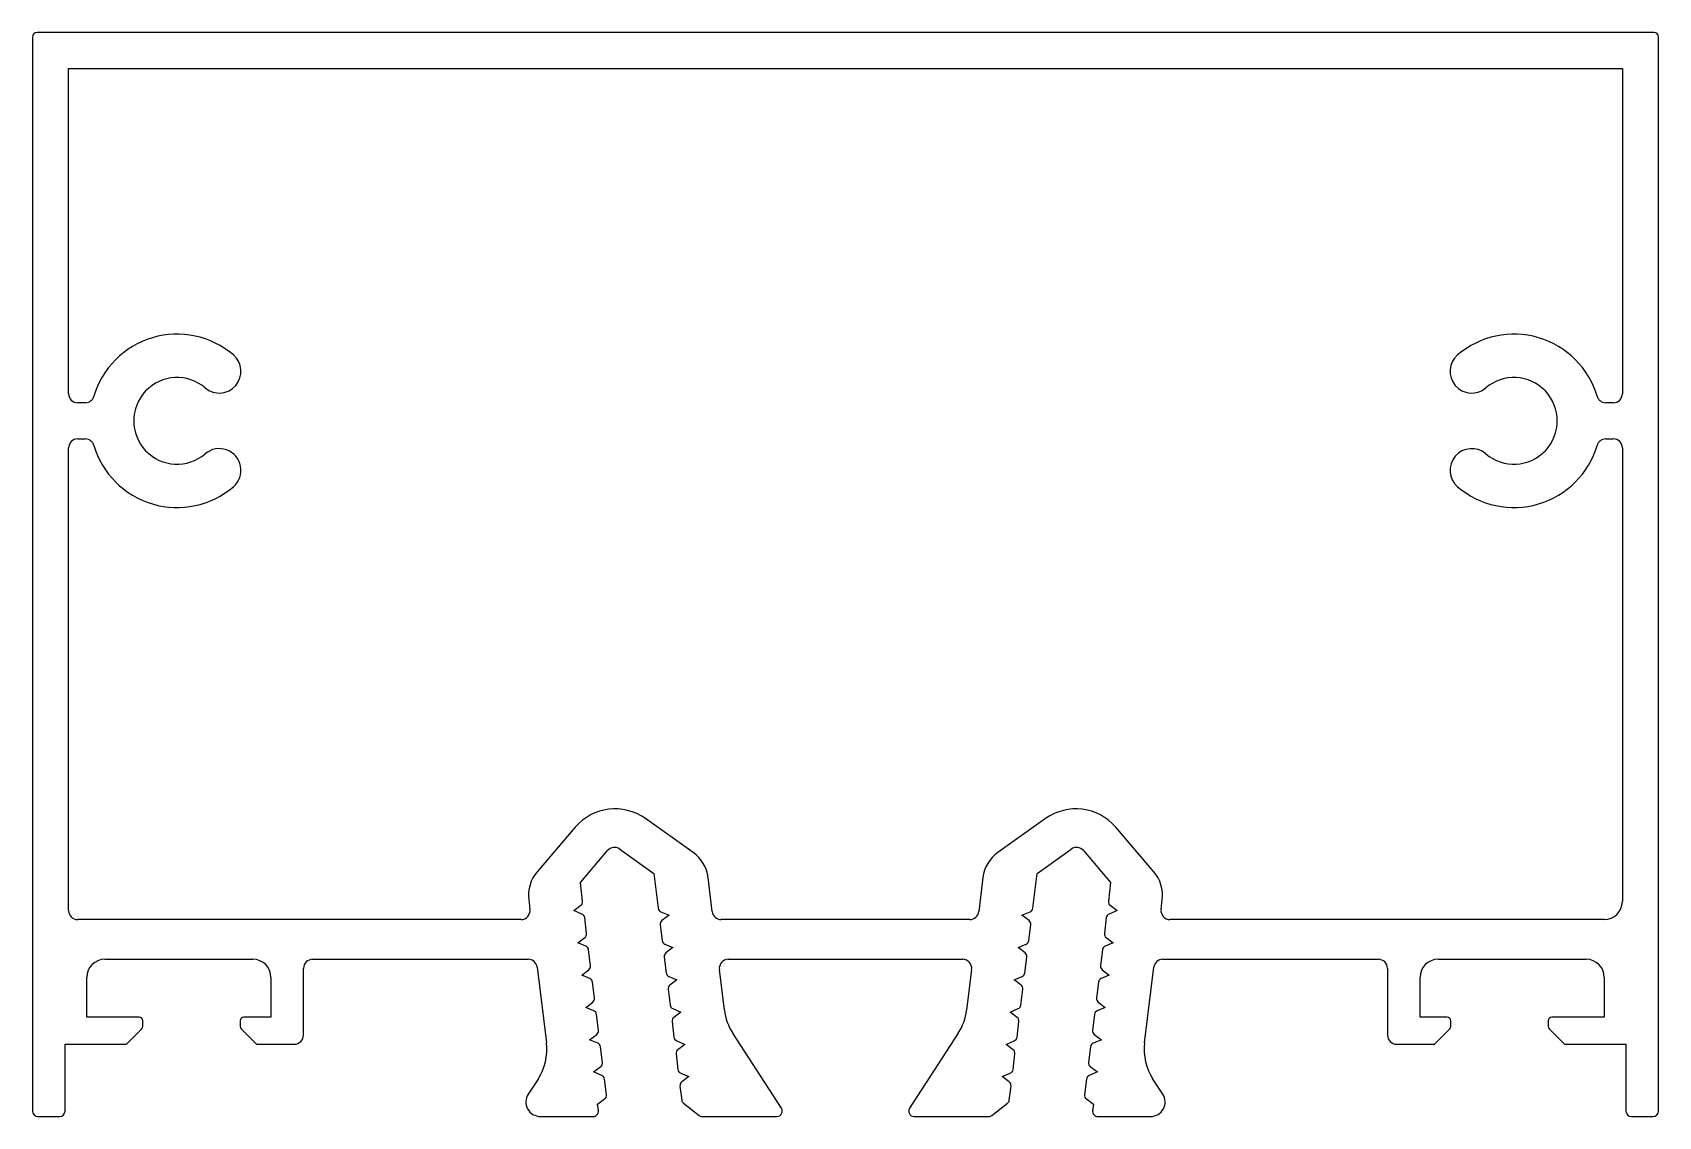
# Model space of a CAD drawing. Extents: x 2270.1 to 2360.1, y 1460.4 to 1520.4.
import ezdxf

# ---------------------------------------------------------------- set-up
doc = ezdxf.new("R2010")
doc.units = 0
doc.layers.get('0').update_dxf_attribs({"linetype": 'CONTINUOUS'})

msp = doc.modelspace()

# ---------------------------------------------------------------- linework, layer by layer
for p, q in [((2270.084, 1520.164), (2270.084, 1460.714)), ((2359.834, 1520.414), (2270.334, 1520.414)), ((2360.084, 1460.714), (2360.084, 1520.164)), ((2272.084, 1500.42), (2272.084, 1518.414)), ((2272.084, 1518.414), (2358.084, 1518.414)), ((2358.084, 1518.414), (2358.084, 1500.42)), ((2273.001, 1499.92), (2272.584, 1499.92)), ((2357.584, 1499.92), (2357.167, 1499.92)), ((2272.584, 1497.92), (2273.001, 1497.92)), ((2357.167, 1497.92), (2357.584, 1497.92)), ((2272.084, 1471.815), (2272.084, 1497.42)), ((2358.084, 1497.42), (2358.084, 1472.315)), ((2306.654, 1475.02), (2304.013, 1476.904)), ((2326.155, 1476.904), (2323.514, 1475.02)), ((2300.124, 1476.427), (2298.017, 1473.96)), ((2332.151, 1473.96), (2330.044, 1476.427)), ((2300.408, 1473.368), (2301.916, 1475.134)), ((2302.587, 1475.216), (2304.477, 1473.867)), ((2325.69, 1473.867), (2327.581, 1475.216)), ((2328.252, 1475.134), (2329.76, 1473.368)), ((2300.534, 1472.338), (2300.408, 1473.368)), ((2304.477, 1473.867), (2304.714, 1471.944)), ((2307.709, 1471.754), (2307.478, 1473.636)), ((2322.69, 1473.636), (2322.459, 1471.754)), ((2325.454, 1471.944), (2325.69, 1473.867)), ((2329.76, 1473.368), (2329.633, 1472.338)), ((2297.553, 1472.417), (2297.619, 1471.876)), ((2332.549, 1471.876), (2332.615, 1472.417)), ((2300.045, 1471.812), (2300.437, 1472.107)), ((2300.497, 1471.62), (2300.045, 1471.812)), ((2304.864, 1471.744), (2305.316, 1471.553)), ((2305.316, 1471.553), (2304.924, 1471.257)), ((2324.852, 1471.553), (2325.304, 1471.744)), ((2325.244, 1471.257), (2324.852, 1471.553)), ((2330.123, 1471.812), (2329.671, 1471.62)), ((2329.731, 1472.107), (2330.123, 1471.812)), ((2297.123, 1471.315), (2272.584, 1471.315)), ((2300.754, 1470.551), (2300.647, 1471.421)), ((2304.826, 1471.027), (2304.933, 1470.157)), ((2321.963, 1471.315), (2308.205, 1471.315)), ((2325.235, 1470.157), (2325.342, 1471.027)), ((2329.521, 1471.421), (2329.414, 1470.551)), ((2357.084, 1471.315), (2333.045, 1471.315)), ((2300.264, 1470.026), (2300.656, 1470.321)), ((2300.716, 1469.834), (2300.264, 1470.026)), ((2305.083, 1469.958), (2305.535, 1469.766)), ((2305.535, 1469.766), (2305.143, 1469.471)), ((2324.633, 1469.766), (2325.085, 1469.958)), ((2325.025, 1469.471), (2324.633, 1469.766)), ((2329.904, 1470.026), (2329.452, 1469.834)), ((2329.512, 1470.321), (2329.904, 1470.026)), ((2274.084, 1469.115), (2282.284, 1469.115)), ((2285.584, 1469.114), (2297.516, 1469.114)), ((2300.973, 1468.764), (2300.866, 1469.634)), ((2305.046, 1469.241), (2305.152, 1468.371)), ((2308.598, 1469.114), (2321.57, 1469.114)), ((2325.016, 1468.371), (2325.122, 1469.241)), ((2329.302, 1469.634), (2329.195, 1468.764)), ((2332.652, 1469.114), (2344.584, 1469.114)), ((2347.884, 1469.115), (2356.084, 1469.115)), ((2273.084, 1465.915), (2273.084, 1468.115)), ((2283.284, 1468.115), (2283.284, 1465.915)), ((2285.084, 1464.915), (2285.084, 1468.614)), ((2298.012, 1468.675), (2298.527, 1464.484)), ((2300.484, 1468.239), (2300.876, 1468.534)), ((2300.935, 1468.047), (2300.484, 1468.239)), ((2305.303, 1468.171), (2305.755, 1467.979)), ((2305.755, 1467.979), (2305.363, 1467.684)), ((2308.379, 1466.301), (2308.102, 1468.553)), ((2322.066, 1468.553), (2321.789, 1466.301)), ((2324.413, 1467.979), (2324.865, 1468.171)), ((2324.805, 1467.684), (2324.413, 1467.979)), ((2329.684, 1468.239), (2329.233, 1468.047)), ((2329.292, 1468.534), (2329.684, 1468.239)), ((2331.641, 1464.484), (2332.156, 1468.675)), ((2345.084, 1468.614), (2345.084, 1464.915)), ((2346.884, 1465.915), (2346.884, 1468.115)), ((2357.084, 1468.115), (2357.084, 1465.915)), ((2301.193, 1466.978), (2301.086, 1467.848)), ((2305.265, 1467.454), (2305.372, 1466.584)), ((2324.796, 1466.584), (2324.903, 1467.454)), ((2329.082, 1467.848), (2328.975, 1466.978)), ((2300.703, 1466.452), (2301.095, 1466.748)), ((2301.155, 1466.261), (2300.703, 1466.452)), ((2305.522, 1466.385), (2305.974, 1466.193)), ((2305.974, 1466.193), (2305.582, 1465.897)), ((2324.194, 1466.193), (2324.646, 1466.385)), ((2324.586, 1465.897), (2324.194, 1466.193)), ((2329.465, 1466.452), (2329.013, 1466.261)), ((2329.073, 1466.748), (2329.465, 1466.452)), ((2275.984, 1465.915), (2273.084, 1465.915)), ((2275.284, 1464.415), (2276.125, 1465.256)), ((2276.184, 1465.398), (2276.184, 1465.715)), ((2281.584, 1465.715), (2281.584, 1465.398)), ((2281.643, 1465.256), (2282.484, 1464.415)), ((2283.284, 1465.915), (2281.784, 1465.915)), ((2301.412, 1465.191), (2301.305, 1466.061)), ((2305.484, 1465.667), (2305.591, 1464.798)), ((2324.577, 1464.798), (2324.684, 1465.667)), ((2328.863, 1466.061), (2328.756, 1465.191)), ((2348.384, 1465.915), (2346.884, 1465.915)), ((2347.684, 1464.415), (2348.525, 1465.256)), ((2348.584, 1465.398), (2348.584, 1465.715)), ((2353.984, 1465.715), (2353.984, 1465.398)), ((2354.043, 1465.256), (2354.884, 1464.415)), ((2357.084, 1465.915), (2354.184, 1465.915)), ((2271.884, 1460.714), (2271.884, 1464.415)), ((2271.884, 1464.415), (2275.284, 1464.415)), ((2282.484, 1464.415), (2284.584, 1464.415)), ((2300.922, 1464.666), (2301.314, 1464.961)), ((2301.374, 1464.474), (2300.922, 1464.666)), ((2305.742, 1464.598), (2306.193, 1464.406)), ((2306.193, 1464.406), (2305.801, 1464.111)), ((2311.538, 1460.878), (2308.84, 1465.032)), ((2321.328, 1465.032), (2318.63, 1460.878)), ((2323.975, 1464.406), (2324.426, 1464.598)), ((2324.367, 1464.111), (2323.975, 1464.406)), ((2329.246, 1464.666), (2328.794, 1464.474)), ((2328.854, 1464.961), (2329.246, 1464.666)), ((2345.584, 1464.415), (2347.684, 1464.415)), ((2354.884, 1464.415), (2358.284, 1464.415)), ((2358.284, 1464.415), (2358.284, 1460.714)), ((2301.631, 1463.405), (2301.525, 1464.274)), ((2305.704, 1463.881), (2305.81, 1463.011)), ((2324.358, 1463.011), (2324.464, 1463.881)), ((2328.643, 1464.274), (2328.537, 1463.405)), ((2301.142, 1462.879), (2301.534, 1463.175)), ((2301.593, 1462.687), (2301.142, 1462.879)), ((2305.961, 1462.811), (2306.413, 1462.62)), ((2306.413, 1462.62), (2306.021, 1462.324)), ((2323.755, 1462.62), (2324.207, 1462.811)), ((2324.147, 1462.324), (2323.755, 1462.62)), ((2329.026, 1462.879), (2328.575, 1462.687)), ((2328.634, 1463.175), (2329.026, 1462.879)), ((2298.065, 1462.484), (2297.523, 1461.65)), ((2301.851, 1461.618), (2301.744, 1462.488)), ((2305.923, 1462.094), (2306.019, 1461.315)), ((2324.149, 1461.315), (2324.245, 1462.094)), ((2328.424, 1462.488), (2328.317, 1461.618)), ((2332.645, 1461.65), (2332.103, 1462.484)), ((2301.361, 1461.093), (2301.753, 1461.388)), ((2301.403, 1460.751), (2301.361, 1461.093)), ((2306.113, 1461.149), (2306.985, 1460.467)), ((2323.183, 1460.467), (2324.055, 1461.149)), ((2328.415, 1461.388), (2328.807, 1461.093)), ((2328.807, 1461.093), (2328.765, 1460.751)), ((2270.384, 1460.414), (2271.584, 1460.414)), ((2298.194, 1460.414), (2301.105, 1460.414)), ((2307.139, 1460.414), (2311.287, 1460.414)), ((2318.881, 1460.414), (2323.029, 1460.414)), ((2329.063, 1460.414), (2331.974, 1460.414)), ((2358.584, 1460.414), (2359.784, 1460.414))]:
    msp.add_line(p, q)
for centre, radius, start, end in [((2270.334, 1520.164), 0.25, 90, 180), ((2359.834, 1520.164), 0.25, 0, 90), ((2278.084, 1498.92), 4.8, 49.47122, 163.55954), ((2352.084, 1498.92), 4.8, 16.44046, 130.52878), ((2280.423, 1501.656), 1.2, 229.47122, 49.47122), ((2349.745, 1501.656), 1.2, 130.52878, 310.52878), ((2278.084, 1498.92), 2.4, 49.47122, 310.52878), ((2352.084, 1498.92), 2.4, 229.47122, 130.52878), ((2272.584, 1500.42), 0.5, 180, 270), ((2357.584, 1500.42), 0.5, 270, 360), ((2273.001, 1500.42), 0.5, 270, 343.55954), ((2357.167, 1500.42), 0.5, 196.44046, 270), ((2272.584, 1497.42), 0.5, 90, 180), ((2273.001, 1497.42), 0.5, 16.44046, 90), ((2357.167, 1497.42), 0.5, 90, 163.55954), ((2357.584, 1497.42), 0.5, 0, 90), ((2278.084, 1498.92), 4.8, 196.44046, 310.52878), ((2280.423, 1496.183), 1.2, 310.52878, 130.52878), ((2349.745, 1496.183), 1.2, 49.47122, 229.47122), ((2352.084, 1498.92), 4.8, 229.47122, 343.55954), ((2302.329, 1474.543), 2.9, 54.5, 139.5), ((2327.839, 1474.543), 2.9, 40.5, 125.5), ((2302.296, 1474.809), 0.5, 54.5, 139.5), ((2327.871, 1474.809), 0.5, 40.5, 125.5), ((2305.493, 1473.392), 2, 7, 54.5), ((2324.675, 1473.392), 2, 125.5, 173), ((2299.538, 1472.661), 2, 139.5, 187), ((2330.63, 1472.661), 2, 353, 40.5), ((2272.584, 1471.815), 0.5, 180, 270), ((2297.123, 1471.815), 0.5, 270, 7), ((2300.286, 1472.307), 0.25, 307, 7), ((2300.399, 1471.39), 0.25, 7, 67), ((2304.962, 1471.974), 0.25, 187, 247), ((2308.205, 1471.815), 0.5, 187, 270), ((2321.963, 1471.815), 0.5, 270, 353), ((2325.206, 1471.974), 0.25, 293, 353), ((2329.769, 1471.39), 0.25, 113, 173), ((2329.882, 1472.307), 0.25, 173, 233), ((2333.045, 1471.815), 0.5, 173, 270), ((2357.084, 1472.315), 1, 270, 0), ((2305.074, 1471.058), 0.25, 127, 187), ((2325.094, 1471.058), 0.25, 353, 53), ((2300.506, 1470.521), 0.25, 307, 7), ((2300.618, 1469.604), 0.25, 7, 67), ((2305.181, 1470.188), 0.25, 187, 247), ((2324.987, 1470.188), 0.25, 293, 353), ((2329.55, 1469.604), 0.25, 113, 173), ((2329.662, 1470.521), 0.25, 173, 233), ((2274.084, 1468.115), 1, 90, 180), ((2282.284, 1468.115), 1, 0, 90), ((2285.584, 1468.614), 0.5, 90, 180), ((2297.516, 1468.614), 0.5, 7, 90), ((2305.294, 1469.271), 0.25, 127, 187), ((2308.598, 1468.614), 0.5, 90, 187), ((2321.57, 1468.614), 0.5, 353, 90), ((2324.874, 1469.271), 0.25, 353, 53), ((2332.652, 1468.614), 0.5, 90, 173), ((2344.584, 1468.614), 0.5, 0, 90), ((2347.884, 1468.115), 1, 90, 180), ((2356.084, 1468.115), 1, 0, 90), ((2300.725, 1468.734), 0.25, 307, 7), ((2300.838, 1467.817), 0.25, 7, 67), ((2305.4, 1468.401), 0.25, 187, 247), ((2324.767, 1468.401), 0.25, 293, 353), ((2329.33, 1467.817), 0.25, 113, 173), ((2329.443, 1468.734), 0.25, 173, 233), ((2305.513, 1467.484), 0.25, 127, 187), ((2324.655, 1467.484), 0.25, 353, 53), ((2300.944, 1466.947), 0.25, 307, 7), ((2301.057, 1466.031), 0.25, 7, 67), ((2305.62, 1466.615), 0.25, 187, 247), ((2311.356, 1466.666), 3, 187, 213), ((2318.812, 1466.666), 3, 327, 353), ((2324.548, 1466.615), 0.25, 293, 353), ((2329.111, 1466.031), 0.25, 113, 173), ((2329.223, 1466.947), 0.25, 173, 233), ((2275.984, 1465.715), 0.2, 0, 90), ((2275.984, 1465.398), 0.2, 315, 0), ((2281.784, 1465.715), 0.2, 90, 180), ((2281.784, 1465.398), 0.2, 180, 225), ((2305.732, 1465.698), 0.25, 127, 187), ((2324.436, 1465.698), 0.25, 353, 53), ((2348.384, 1465.715), 0.2, 0, 90), ((2348.384, 1465.398), 0.2, 315, 360), ((2354.184, 1465.715), 0.2, 90, 180), ((2354.184, 1465.398), 0.2, 180, 225), ((2284.584, 1464.915), 0.5, 270, 360), ((2295.549, 1464.118), 3, 327, 7), ((2301.164, 1465.161), 0.25, 307, 7), ((2301.276, 1464.244), 0.25, 7, 67), ((2305.839, 1464.828), 0.25, 187, 247), ((2324.329, 1464.828), 0.25, 293, 353), ((2328.892, 1464.244), 0.25, 113, 173), ((2329.004, 1465.161), 0.25, 173, 233), ((2334.619, 1464.118), 3, 173, 213), ((2345.584, 1464.915), 0.5, 180, 270), ((2301.383, 1463.374), 0.25, 307, 7), ((2305.952, 1463.911), 0.25, 127, 187), ((2324.216, 1463.911), 0.25, 353, 53), ((2328.785, 1463.374), 0.25, 173, 233), ((2301.496, 1462.457), 0.25, 7, 67), ((2306.059, 1463.042), 0.25, 187, 247), ((2324.109, 1463.042), 0.25, 293, 353), ((2328.672, 1462.457), 0.25, 113, 173), ((2298.194, 1461.214), 0.8, 147, 270), ((2301.603, 1461.588), 0.25, 307, 7), ((2306.171, 1462.125), 0.25, 127, 187), ((2323.997, 1462.125), 0.25, 353, 53), ((2328.565, 1461.588), 0.25, 173, 233), ((2331.974, 1461.214), 0.8, 270, 33), ((2270.384, 1460.714), 0.3, 180, 270), ((2271.584, 1460.714), 0.3, 270, 0), ((2301.105, 1460.714), 0.3, 270, 7), ((2306.267, 1461.346), 0.25, 187, 232), ((2311.287, 1460.714), 0.3, 270, 33), ((2318.881, 1460.714), 0.3, 147, 270), ((2323.901, 1461.346), 0.25, 308, 353), ((2329.063, 1460.714), 0.3, 173, 270), ((2358.584, 1460.714), 0.3, 180, 270), ((2359.784, 1460.714), 0.3, 269.99917, 359.99917), ((2307.139, 1460.664), 0.25, 232, 270), ((2323.029, 1460.664), 0.25, 270, 308)]:
    msp.add_arc(centre, radius, start, end)

doc.saveas('drawing.dxf')
